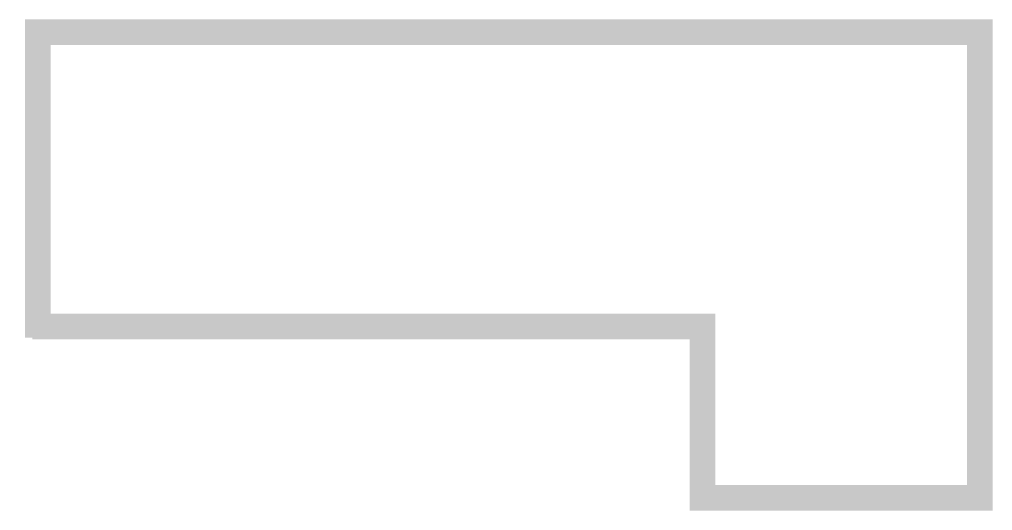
# Model space of a CAD drawing. Extents: x -0.1 to 11.3, y -0.2 to 5.6.
import ezdxf

# ---------------------------------------------------------------- set-up
doc = ezdxf.new("R2010")
doc.units = 0
doc.header["$MEASUREMENT"] = 0
doc.layers.get('0').update_dxf_attribs({"linetype": 'CONTINUOUS'})

msp = doc.modelspace()

# ---------------------------------------------------------------- linework, layer by layer
at = {"const_width": 0.3}
msp.add_lwpolyline([(0.082, 1.828), (0.082, 5.401), (11.114, 5.401), (11.114, -0.045), (7.866, -0.045), (7.866, 1.959), (0.017, 1.959)], dxfattribs=at)

doc.saveas('drawing.dxf')
